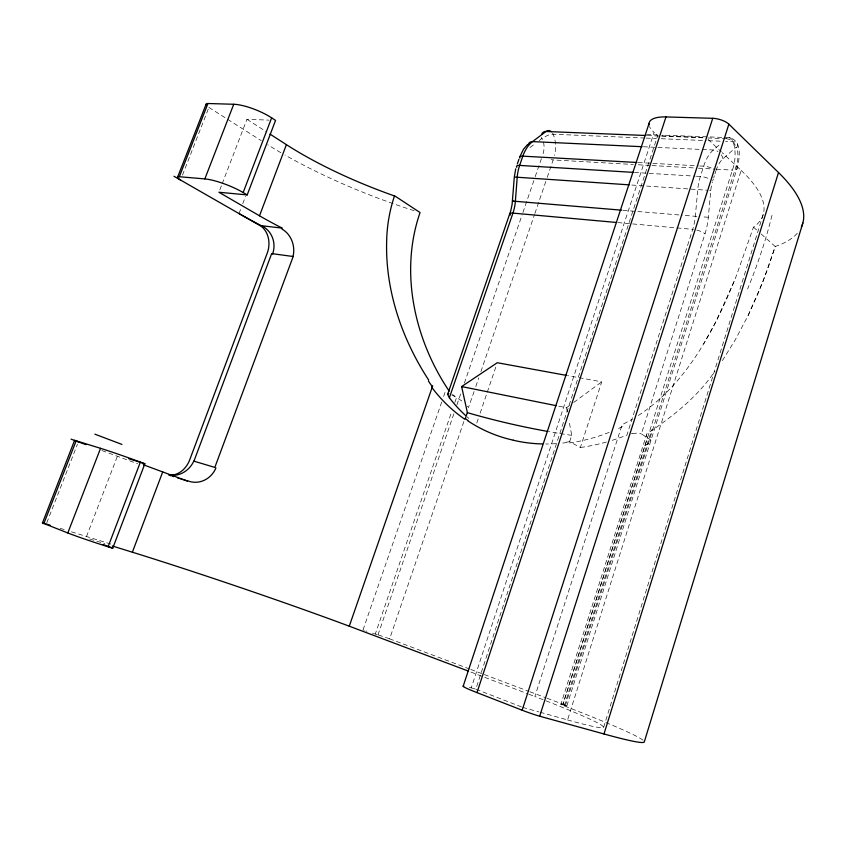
<?xml version="1.0" encoding="UTF-8"?>
<svg xmlns="http://www.w3.org/2000/svg" width="846" height="846" viewBox="0 0 846 846"><rect width="100%" height="100%" fill="white"/><g stroke="black" fill="none" stroke-linecap="round" stroke-linejoin="round"><path stroke-width="0.63" stroke-dasharray="4.23 3.17" d="M645.086 445.525L649.559 442.913L650.86 440.026L641.374 433.892L705.014 233.782A45.568 25.517 -84.1 0 0 708.324 217.253L710.777 190.509A25.549 13.769 -84.5 0 1 712.353 182.07M603.61 727.37L763.346 214.017M540.108 712.247L567.56 719.935L741.17 170.427L722.23 152.671M643.055 740.187A251.304 10.395 19.1 0 0 564.271 705.913L560.845 704.443L646.83 433.818C672.507 416.74 697.379 397.091 714.997 371.13M560.845 704.443L562.706 704.803L647.497 437.456L646.249 435.849L646.83 433.818M562.706 704.803L566.979 705.945L563.024 704.253L732.403 170.109A25.761 13.938 -85.3 0 0 733.07 141.705A10.364 5.573 -85.5 0 0 726.333 138.712L707.901 137.983M564.271 705.913L651.801 429.715M565.297 705.564L736.126 166.26A16.55 8.883 -85.2 0 0 736.676 147.669A9.338 4.865 -20.9 0 0 733.07 141.705L725.646 141.398M566.841 705.818L737.12 168.322C739.679 158.657 742.502 140.425 729.157 137.665L662.418 135.138M612.218 440.301A222.974 166.725 -52.9 0 0 626.918 435.087L692.715 229.351A35.818 20.198 -84.1 0 0 695.327 216.301L697.76 189.546A34.686 18.845 -84.5 0 1 700.382 176.476L703.682 166.186A34.644 18.76 -84.8 0 1 713.326 150.006L719.83 144.359M712.692 180.928L713.315 179.003M713.728 177.713L714.341 175.778M714.955 173.853L715.779 171.283M567.56 719.935A208.476 8.587 19.1 0 0 534.873 696.522L622.096 424.724L632.258 419.267M566.164 442.236L569.622 441.718L580.377 447.502L601.749 381.842L568.205 375.709M569.622 441.718L571.737 435.246L568.893 420.251M469.287 687.333A39.498 1.819 19.3 0 1 471.233 687.883L654.095 132.452A36.706 13.05 16.8 0 1 649.495 126.551M521.443 706.896L475.801 689.173L657.691 135.656L654.095 132.452M741.17 170.427A195.257 62.35 18.4 0 1 753.458 227.151L736.549 275.373L726.608 299.22C706.622 343.962 679.846 388.346 637.99 415.724M476.795 423.021L478.466 418.104M480.137 413.176L496.031 366.424M469.572 668.996L389.636 638.846L464.317 420.187M474.109 391.508L468.473 407.55M475.812 386.527L478.783 377.813M480.909 371.584L534.471 214.715M534.894 213.478L546.791 178.612M547.225 177.364L553.168 159.936L633.326 164.484M374.26 633.717L375.296 634.035L451.859 411.156M454.852 402.442L456.565 397.461L463.206 401.871M378.003 634.86L454.302 412.488M456.882 404.991L461.091 392.724M464.391 383.09L522.056 215.011M522.913 212.526L534.809 177.829M535.232 176.603L541.567 158.149M363.04 629.858L441.898 401.459M443.621 396.467L445.768 390.228M239.016 213.562L240.888 208.645M242.76 203.727L245.573 196.357M86.482 536.597L117.753 455.285M219.833 189.811L221.705 184.946M222.181 183.73L246.958 119.275L269.06 120.153M46.805 522.765L77.43 444.309M182.482 175.133L208.899 107.421A9.052 2.337 22.4 0 1 208.349 107.061M734.159 281.401L715.663 322.189L703.682 343.825M722.389 360.629L735.132 340.092L748.118 315.495L763.124 281.136L775.243 246.482A235.23 75.4 18.4 0 0 798.243 232.09M748.118 315.495L758.418 292.716L767.502 269.546L775.243 246.482L759.137 232.195M715.98 170.638A25.517 13.716 -84.7 0 1 723.002 158.741L735.925 147.341A1.153 0.613 -85.4 0 1 736.676 147.669M529.987 147.553L535.01 143.746M539.177 140.595L541.757 138.649L542.455 139.008A14.816 9.412 -86.6 0 1 542.402 155.685M558.741 406.186L566.513 407.761L569.622 405.467M573.768 402.421L601.739 381.842M631.37 433.734L632.121 433.564M632.374 433.522L637.81 433.057L641.374 433.892M646.608 134.503L657.152 134.926M661.614 135.815L704.813 137.538M647.327 135.55L660.493 136.079M661.815 136.132L706.579 137.93M644.811 138.046L553.125 134.239A8.291 4.04 -25 0 0 542.455 139.008M646.069 138.099L656.179 138.522M661.265 138.733L706.093 140.595M708.504 140.69L720.697 141.197M643.394 146.76L656.591 147.373M657.902 147.437L713.326 150.006A9.221 6.98 48.4 0 1 717.926 151.571M638.159 162.548L698.447 165.89M699.758 165.964L703.682 166.186A9.338 3.13 16.5 0 1 713.083 168.745M638.265 164.769L649.506 165.404M652.044 165.552L695.951 168.037M698.352 168.174L715.23 169.137M716.446 169.2L732.403 170.109M708.324 217.253L701.429 216.777M634.415 172.447L695.105 176.158M696.427 176.232L700.382 176.476A9.348 3.067 16.6 0 1 709.783 179.056M631.867 185.041L706.685 190.191M709.72 190.424L710.777 190.509M696.84 216.417L683.505 215.318M623.079 210.294L682.193 215.212M617.918 222.593L692.715 229.351A9.338 2.739 16.8 0 1 693.434 229.435M729.157 137.665L730.119 137.919M522.638 707.362L538.86 711.898M471.233 687.883L475.801 689.173M375.296 634.035L377.094 634.585M60.151 528.295L65.174 529.86M71.455 531.817L111.672 544.316M89.771 538.997L104.809 543.661M378.437 634.997L386.442 637.683M373.689 633.527L372.452 633.136M366.223 631.01L366.921 631.253M387.034 637.895L389.636 638.846M363.621 630.08L364.245 630.302M101.901 450.548L137.655 463.767M470.799 669.461L483.098 674.103M484.324 674.569L528.591 691.267M529.829 691.732L545.807 697.76M547.045 698.225L563.024 704.253M470.915 672.062L527.492 693.699M528.718 694.175L534.873 696.522M451.658 394.892L456.406 397.377L452.525 394.522M208.899 107.421L261.245 140.658M246.958 119.275L266.68 131.965M753.458 227.151L758.196 231.349M708.017 139.368L721.278 151.794M467.415 406.239L468.145 407.127M566.513 407.761L567.465 412.753M606.37 442.046A222.974 166.725 -52.9 0 1 580.377 447.502M468.885 418.389A222.974 166.725 -52.9 0 1 467.087 416.845M622.434 426.627A227.267 173.06 -63.6 0 1 615.793 429.652M609.141 432.391A227.267 173.06 -63.6 0 1 569.527 442.966M571.716 435.352A4819.419 1948.38 -76.2 0 1 549.128 431.682M566.133 442.648A226.294 173.441 -65.5 0 1 562.685 443.061M555.833 443.664A226.294 173.441 -65.5 0 1 545.702 443.991M771.986 215.36A174.699 55.159 -68.3 0 1 747.621 288.941M552.523 133.108A9.359 5.88 -86.8 0 1 553.125 134.239A23.244 14.699 -86.6 0 1 554.616 155.421M541.662 138.702A8.27 5.689 53.9 0 1 541.387 137.359M553.104 159.883A8.227 2.813 20.4 0 1 551.127 159.608M726.333 138.712A9.137 7.001 48.4 0 1 735.925 147.341M721.3 154.86A9.221 6.98 48.4 0 1 723.002 158.741M736.157 166.271A9.19 3.416 17.5 0 1 732.34 170.046M696.808 230.091A9.338 2.739 16.8 0 1 705.014 233.782M414.159 210.707A211.458 60.246 20.6 0 1 284.975 155.051M280.893 152.714A211.458 60.246 20.6 0 1 267.78 144.803"/><path stroke-width="1.27" d="M448.761 393.559L447.714 394.564L449.385 397.705A222.963 166.725 -52.9 0 0 465.321 415.259M515.732 168.788L514.315 177.015L512.116 204.309L510.815 210.665L447.693 394.183M802.833 223.08L644.271 741.995A251.304 10.395 19.1 0 1 603.981 733.968M649.062 125.102A36.706 13.05 16.8 0 1 665.992 116.928L712.744 118.303A12.225 4.494 16.3 0 1 728.871 124.161L778.51 172.542L603.981 733.968L539.685 716.213A13.198 0.635 19.3 0 1 522.162 710.228L476.996 692.61A39.498 1.819 19.3 0 1 463.798 686.106M539.685 716.213L728.871 124.161M522.162 710.228L712.744 118.303M476.996 692.61L665.992 116.928M463.217 686.095L648.977 123.706M449.385 397.705L512.951 213.107A32.233 21.171 -85.1 0 0 515.362 201.337L517.223 177.195A31.313 19.881 -85.6 0 1 519.634 165.414L522.839 156.15A31.281 19.807 -85.9 0 1 532.546 141.61L545.945 131.49A9.359 5.88 -86.8 0 1 551.349 131.69M468.451 671.121L349.271 626.188L432.697 385.85M517.329 163.891L518.926 159.27M112.328 545.987L132.367 552.205L162.707 471.931A184.142 4.97 19.1 0 0 187.537 481.036L184.988 480.232M239.016 213.562A213.657 48.941 20.2 0 0 261.361 225.702L282.204 228.113A177.491 40.534 20.2 0 1 259.511 215.793L286.403 144.655L269.969 134.08M108.098 546.77L140.383 462.096L144.867 463.756L112.73 548.197L108.098 546.77A30.044 1.005 18.6 0 1 67.796 532.969L42.342 522.902L43.432 523.145M271.64 117.848L275.553 120.418L247.201 194.918L243.162 192.539L271.64 117.848A28.404 7.487 22.1 0 0 233.739 104.27L207.936 103.508A9.052 2.337 22.4 0 0 206.276 105.232M67.796 532.969L100.558 448.327A29.716 0.74 19.3 0 1 140.383 462.096M207.936 103.508L179.331 176.729L204.848 178.908L233.739 104.27M42.48 522.913L74.607 440.343L100.558 448.327M177.459 177.512L205.959 104.597M43.833 523.621L76.203 440.745M519.73 156.965L523.537 149.182L527.492 144.634M467.817 420.367L465.3 418.611L467.362 412.541L461.63 386.569L497.279 362.723L566.915 375.476M646.016 135.497L545.945 131.49A8.27 5.689 53.9 0 0 541.768 134.059M642.072 146.696L532.546 141.61A8.354 5.668 53.8 0 0 528.179 144.772M513.205 201.073L512.475 201.062L621.768 210.178M636.848 162.474L522.839 156.15A8.354 2.57 19.1 0 0 519.93 158.117M633.094 172.362L519.634 165.414A8.365 2.517 19.1 0 0 516.737 167.339M629.234 184.851L514.749 177.068M616.607 222.477L512.951 213.107A8.354 2.242 18.9 0 0 510.35 215.021M247.201 194.918L218.903 192.243L259.511 215.793M461.63 386.569L556.15 405.668M43.907 523.272L45.039 523.6M46.329 523.991L50.094 525.165M128.846 458.754L144.867 463.756M169.919 475.473L171.156 475.864M172.404 476.256L173.652 476.647M177.406 477.831L178.665 478.233M179.923 478.635L181.192 479.026M182.45 479.428L183.719 479.83M143.27 464.74L162.707 471.931M71.064 439.148L85.869 444.615M78.382 441.855L77.145 441.39M94.868 434.167L121.93 444.414M76.574 441.178L74.723 440.417M103.011 544.433L112.73 548.197M173.948 176.264L259.891 225.533A21.097 16.476 -83.7 0 1 267.283 253.017L189.694 459.886A21.859 17.269 -70 0 1 168.523 474.913M449.215 391.148C414.582 339.912 399.312 272.105 420.06 212.558L395.241 196.219A175.661 49.893 20.6 0 1 286.403 144.655M428.689 380.065C401.913 339.077 385.163 290.284 386.664 240.983A158.604 153.739 29.3 0 1 394.479 195.955M464.856 419.288A227.363 175.238 -60 0 1 431.545 387.024M548.007 431.481A4819.419 1948.38 -76.2 0 1 467.341 412.647M778.51 172.542A235.23 75.4 18.4 0 1 801.416 226.961M513.363 440.206A226.316 173.187 -64.2 0 1 467.637 420.684M542.371 443.949A226.294 173.441 -65.5 0 1 513.363 440.258M432.465 386.844A179.384 81.279 76.5 0 1 428.425 381.06M132.367 552.205A186.247 6.768 18.8 0 1 349.271 626.188M180.558 180.05A9.147 1.893 21.7 0 1 179.331 176.729M204.848 178.908A28.69 6.081 21.4 0 1 243.162 192.539M261.351 225.713A21.393 19.511 82.9 0 1 272.56 254.033M281.908 229.023A21.816 18.115 75.9 0 1 293.012 256.423M215.942 467.849A22.525 21.171 -66.8 0 1 187.653 480.761M193.808 461.102A22.229 19.225 -55.9 0 1 170.554 475.135M293.181 256.507L214.831 467.404L193.946 461.155L271.661 253.599L293.181 256.507"/></g></svg>
